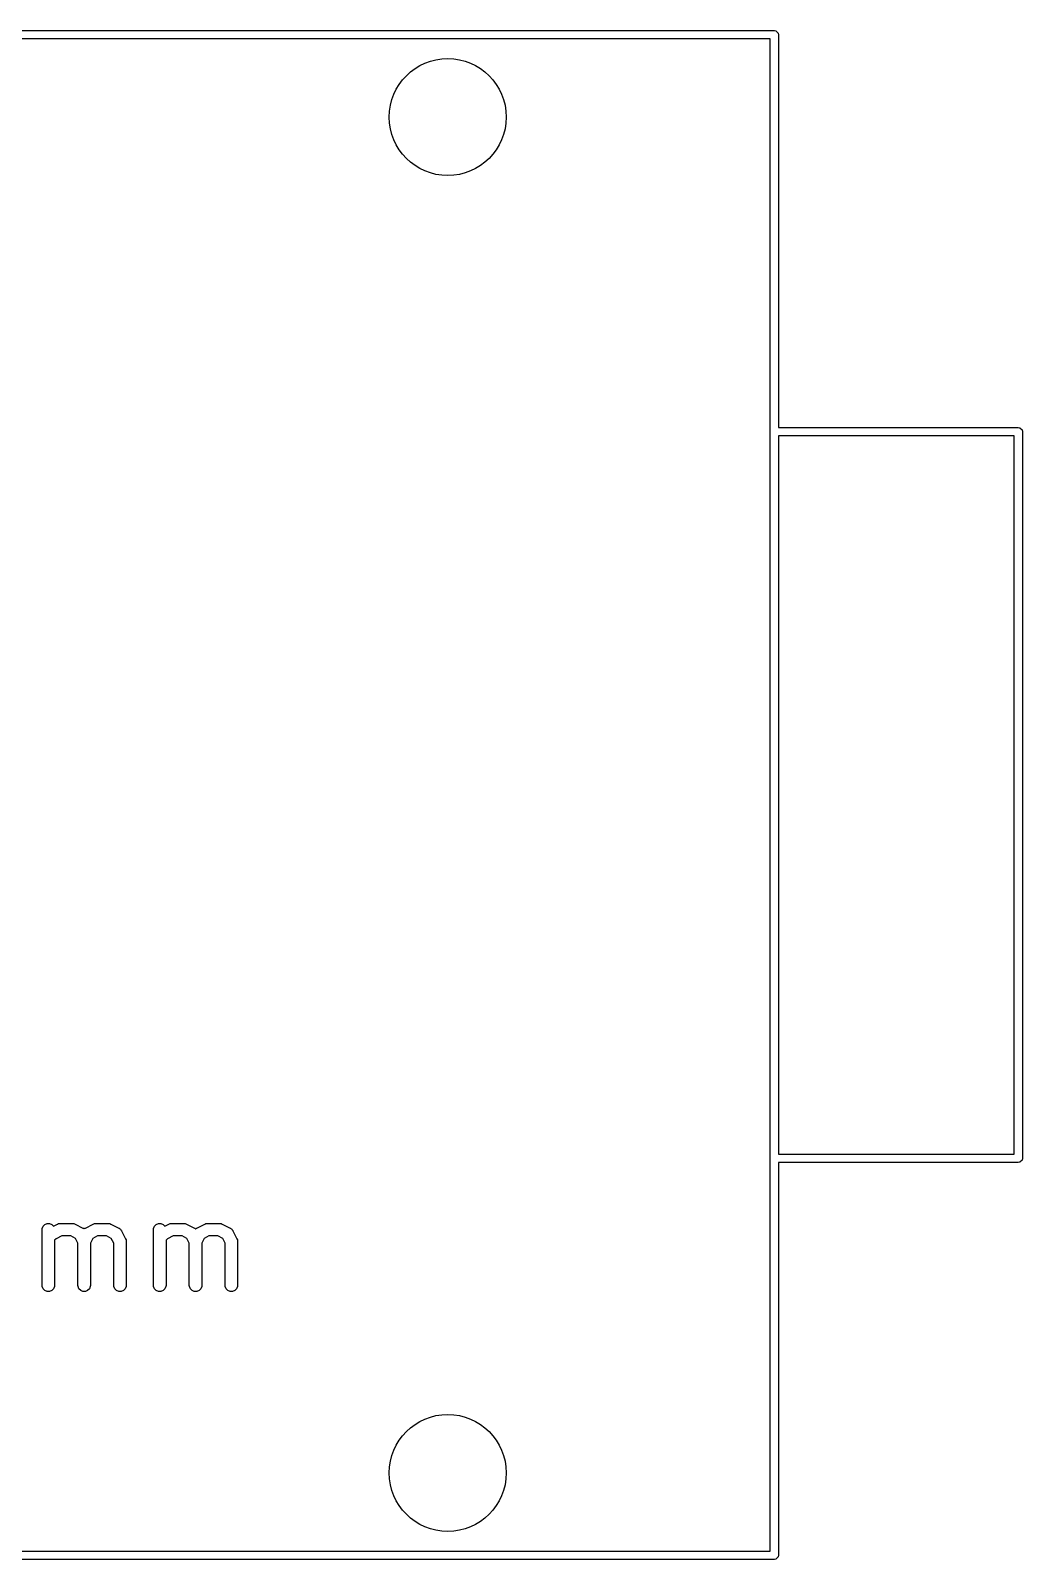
# Model space of a CAD drawing. Extents: x 0.58 to 7.69, y -5.21 to -0.56.
# Drawn here: x 1.158 to 1.625, y -4.419 to -3.698 of the extents above; entities that cross this region are included whole.
import ezdxf

# ---------------------------------------------------------------- set-up
doc = ezdxf.new("R2010")
doc.units = 0
doc.header["$MEASUREMENT"] = 0
doc.layers.add('BLACK', color=7, linetype='CONTINUOUS')

msp = doc.modelspace()

# ---------------------------------------------------------------- linework, layer by layer
at = {"layer": 'BLACK', "linetype": 'CONTINUOUS'}
for p, q in [((0.69685, -3.69823), (1.50827, -3.69823)), ((1.5063, -3.70217), (0.69882, -3.70217)), ((1.5063, -4.41476), (1.5063, -3.70217)), ((1.50827, -3.69823), (1.50902, -3.69838)), ((1.50902, -3.69838), (1.51009, -3.69944)), ((1.51009, -3.69944), (1.51024, -3.7002)), ((1.51024, -3.7002), (1.51024, -3.88524)), ((1.51024, -3.88524), (1.62323, -3.88524)), ((1.51024, -3.88917), (1.51024, -4.22776)), ((1.62126, -3.88917), (1.51024, -3.88917)), ((1.62126, -4.22776), (1.62126, -3.88917)), ((1.62323, -3.88524), (1.62398, -3.88539)), ((1.62398, -3.88539), (1.62505, -3.88645)), ((1.62505, -3.88645), (1.6252, -3.8872)), ((1.6252, -3.8872), (1.6252, -4.22972)), ((1.51024, -4.22776), (1.62126, -4.22776)), ((1.62323, -4.23169), (1.51024, -4.23169)), ((1.51024, -4.23169), (1.51024, -4.41673)), ((1.62398, -4.23154), (1.62323, -4.23169)), ((1.62505, -4.23048), (1.62398, -4.23154)), ((1.6252, -4.22972), (1.62505, -4.23048)), ((1.16315, -4.26331), (1.16321, -4.26274)), ((1.16315, -4.28956), (1.16315, -4.26331)), ((1.16321, -4.26274), (1.16365, -4.26167)), ((1.16365, -4.26167), (1.16446, -4.26086)), ((1.16446, -4.26086), (1.16553, -4.26042)), ((1.16553, -4.26042), (1.16668, -4.26042)), ((1.16668, -4.26042), (1.16774, -4.26086)), ((1.16774, -4.26086), (1.16851, -4.26162)), ((1.16851, -4.26162), (1.17041, -4.26067)), ((1.17041, -4.26067), (1.17095, -4.26047)), ((1.17095, -4.26047), (1.17105, -4.26046)), ((1.17105, -4.26046), (1.17115, -4.26042)), ((1.17115, -4.26042), (1.17173, -4.26036)), ((1.17173, -4.26036), (1.17735, -4.26036)), ((1.17735, -4.26036), (1.17793, -4.26042)), ((1.17793, -4.26042), (1.17803, -4.26046)), ((1.17803, -4.26046), (1.17813, -4.26047)), ((1.17813, -4.26047), (1.17867, -4.26067)), ((1.17867, -4.26067), (1.18242, -4.26255)), ((1.18242, -4.26255), (1.18252, -4.26261)), ((1.18252, -4.26261), (1.18256, -4.26262)), ((1.18256, -4.26262), (1.18262, -4.26267)), ((1.18262, -4.26267), (1.18291, -4.26286)), ((1.18291, -4.26286), (1.18298, -4.26293)), ((1.18298, -4.26293), (1.18304, -4.26286)), ((1.18304, -4.26286), (1.18333, -4.26267)), ((1.18333, -4.26267), (1.18339, -4.26262)), ((1.18339, -4.26262), (1.18344, -4.26261)), ((1.18344, -4.26261), (1.18353, -4.26255)), ((1.18353, -4.26255), (1.18728, -4.26067)), ((1.18728, -4.26067), (1.18782, -4.26047)), ((1.18782, -4.26047), (1.18793, -4.26046)), ((1.18793, -4.26046), (1.18803, -4.26042)), ((1.18803, -4.26042), (1.1886, -4.26036)), ((1.1886, -4.26036), (1.19423, -4.26036)), ((1.19423, -4.26036), (1.1948, -4.26042)), ((1.1948, -4.26042), (1.1949, -4.26046)), ((1.1949, -4.26046), (1.19501, -4.26047)), ((1.19501, -4.26047), (1.19555, -4.26067)), ((1.19555, -4.26067), (1.1993, -4.26255)), ((1.1993, -4.26255), (1.19939, -4.26261)), ((1.19939, -4.26261), (1.19944, -4.26262)), ((1.19944, -4.26262), (1.19949, -4.26267)), ((1.19949, -4.26267), (1.19979, -4.26286)), ((1.19979, -4.26286), (1.20003, -4.26313)), ((1.20003, -4.26313), (1.20031, -4.26338)), ((1.20031, -4.26338), (1.20049, -4.26367)), ((1.20049, -4.26367), (1.20054, -4.26373)), ((1.20054, -4.26373), (1.20056, -4.26377)), ((1.20056, -4.26377), (1.20062, -4.26387)), ((1.20062, -4.26387), (1.20249, -4.26762)), ((1.21564, -4.26331), (1.2157, -4.26274)), ((1.21564, -4.28956), (1.21564, -4.26331)), ((1.2157, -4.26274), (1.21614, -4.26167)), ((1.21614, -4.26167), (1.21696, -4.26086)), ((1.21696, -4.26086), (1.21802, -4.26042)), ((1.21802, -4.26042), (1.21917, -4.26042)), ((1.21917, -4.26042), (1.22024, -4.26086)), ((1.22024, -4.26086), (1.221, -4.26162)), ((1.221, -4.26162), (1.2229, -4.26067)), ((1.2229, -4.26067), (1.22344, -4.26047)), ((1.22344, -4.26047), (1.22355, -4.26046)), ((1.22355, -4.26046), (1.22365, -4.26042)), ((1.22365, -4.26042), (1.22422, -4.26036)), ((1.22422, -4.26036), (1.22985, -4.26036)), ((1.22985, -4.26036), (1.23042, -4.26042)), ((1.23042, -4.26042), (1.23052, -4.26046)), ((1.23052, -4.26046), (1.23063, -4.26047)), ((1.23063, -4.26047), (1.23117, -4.26067)), ((1.23117, -4.26067), (1.23492, -4.26255)), ((1.23492, -4.26255), (1.23501, -4.26261)), ((1.23501, -4.26261), (1.23506, -4.26262)), ((1.23506, -4.26262), (1.23511, -4.26267)), ((1.23511, -4.26267), (1.23541, -4.26286)), ((1.23541, -4.26286), (1.23547, -4.26293)), ((1.23547, -4.26293), (1.23553, -4.26286)), ((1.23553, -4.26286), (1.23583, -4.26267)), ((1.23583, -4.26267), (1.23588, -4.26262)), ((1.23588, -4.26262), (1.23593, -4.26261)), ((1.23593, -4.26261), (1.23602, -4.26255)), ((1.23602, -4.26255), (1.23977, -4.26067)), ((1.23977, -4.26067), (1.24031, -4.26047)), ((1.24031, -4.26047), (1.24042, -4.26046)), ((1.24042, -4.26046), (1.24052, -4.26042)), ((1.24052, -4.26042), (1.24109, -4.26036)), ((1.24109, -4.26036), (1.24672, -4.26036)), ((1.24672, -4.26036), (1.2473, -4.26042)), ((1.2473, -4.26042), (1.24739, -4.26046)), ((1.24739, -4.26046), (1.2475, -4.26047)), ((1.2475, -4.26047), (1.24804, -4.26067)), ((1.24804, -4.26067), (1.25179, -4.26255)), ((1.25179, -4.26255), (1.25189, -4.26261)), ((1.25189, -4.26261), (1.25193, -4.26262)), ((1.25193, -4.26262), (1.25199, -4.26267)), ((1.25199, -4.26267), (1.25228, -4.26286)), ((1.25228, -4.26286), (1.25252, -4.26313)), ((1.25252, -4.26313), (1.2528, -4.26338)), ((1.2528, -4.26338), (1.25298, -4.26367)), ((1.25298, -4.26367), (1.25303, -4.26373)), ((1.25303, -4.26373), (1.25305, -4.26377)), ((1.25305, -4.26377), (1.25311, -4.26387)), ((1.25311, -4.26387), (1.25498, -4.26762)), ((1.16973, -4.26761), (1.16906, -4.26829)), ((1.16906, -4.26829), (1.16906, -4.28956)), ((1.17243, -4.26627), (1.16973, -4.26761)), ((1.17666, -4.26627), (1.17243, -4.26627)), ((1.1789, -4.26739), (1.17666, -4.26627)), ((1.18002, -4.26963), (1.1789, -4.26739)), ((1.18002, -4.28956), (1.18002, -4.26963)), ((1.18705, -4.26739), (1.18593, -4.26963)), ((1.18593, -4.26963), (1.18593, -4.28956)), ((1.1893, -4.26627), (1.18705, -4.26739)), ((1.19353, -4.26627), (1.1893, -4.26627)), ((1.19577, -4.26739), (1.19353, -4.26627)), ((1.1969, -4.26963), (1.19577, -4.26739)), ((1.1969, -4.28956), (1.1969, -4.26963)), ((1.20249, -4.26762), (1.2027, -4.26816)), ((1.2027, -4.26816), (1.20271, -4.26826)), ((1.20271, -4.26826), (1.20275, -4.26836)), ((1.20275, -4.26836), (1.2028, -4.26894)), ((1.2028, -4.26894), (1.2028, -4.28956)), ((1.22222, -4.26761), (1.22155, -4.26829)), ((1.22155, -4.26829), (1.22155, -4.28956)), ((1.22492, -4.26627), (1.22222, -4.26761)), ((1.22915, -4.26627), (1.22492, -4.26627)), ((1.23139, -4.26739), (1.22915, -4.26627)), ((1.23252, -4.26963), (1.23139, -4.26739)), ((1.23252, -4.28956), (1.23252, -4.26963)), ((1.23955, -4.26739), (1.23842, -4.26963)), ((1.23842, -4.26963), (1.23842, -4.28956)), ((1.24179, -4.26627), (1.23955, -4.26739)), ((1.24602, -4.26627), (1.24179, -4.26627)), ((1.24827, -4.26739), (1.24602, -4.26627)), ((1.24939, -4.26963), (1.24827, -4.26739)), ((1.24939, -4.28956), (1.24939, -4.26963)), ((1.25498, -4.26762), (1.25519, -4.26816)), ((1.25519, -4.26816), (1.2552, -4.26826)), ((1.2552, -4.26826), (1.25524, -4.26836)), ((1.25524, -4.26836), (1.2553, -4.26894)), ((1.2553, -4.26894), (1.2553, -4.28956)), ((1.16321, -4.29014), (1.16315, -4.28956)), ((1.16365, -4.2912), (1.16321, -4.29014)), ((1.16446, -4.29201), (1.16365, -4.2912)), ((1.16553, -4.29246), (1.16446, -4.29201)), ((1.16668, -4.29246), (1.16553, -4.29246)), ((1.16774, -4.29201), (1.16668, -4.29246)), ((1.16856, -4.2912), (1.16774, -4.29201)), ((1.169, -4.29014), (1.16856, -4.2912)), ((1.16906, -4.28956), (1.169, -4.29014)), ((1.18008, -4.29014), (1.18002, -4.28956)), ((1.18052, -4.2912), (1.18008, -4.29014)), ((1.18134, -4.29201), (1.18052, -4.2912)), ((1.1824, -4.29246), (1.18134, -4.29201)), ((1.18355, -4.29246), (1.1824, -4.29246)), ((1.18462, -4.29201), (1.18355, -4.29246)), ((1.18543, -4.2912), (1.18462, -4.29201)), ((1.18587, -4.29014), (1.18543, -4.2912)), ((1.18593, -4.28956), (1.18587, -4.29014)), ((1.19695, -4.29014), (1.1969, -4.28956)), ((1.19739, -4.2912), (1.19695, -4.29014)), ((1.19821, -4.29201), (1.19739, -4.2912)), ((1.19927, -4.29246), (1.19821, -4.29201)), ((1.20043, -4.29246), (1.19927, -4.29246)), ((1.20149, -4.29201), (1.20043, -4.29246)), ((1.20231, -4.2912), (1.20149, -4.29201)), ((1.20275, -4.29014), (1.20231, -4.2912)), ((1.2028, -4.28956), (1.20275, -4.29014)), ((1.2157, -4.29014), (1.21564, -4.28956)), ((1.21614, -4.2912), (1.2157, -4.29014)), ((1.21696, -4.29201), (1.21614, -4.2912)), ((1.21802, -4.29246), (1.21696, -4.29201)), ((1.21917, -4.29246), (1.21802, -4.29246)), ((1.22024, -4.29201), (1.21917, -4.29246)), ((1.22105, -4.2912), (1.22024, -4.29201)), ((1.22149, -4.29014), (1.22105, -4.2912)), ((1.22155, -4.28956), (1.22149, -4.29014)), ((1.23257, -4.29014), (1.23252, -4.28956)), ((1.23302, -4.2912), (1.23257, -4.29014)), ((1.23383, -4.29201), (1.23302, -4.2912)), ((1.23489, -4.29246), (1.23383, -4.29201)), ((1.23605, -4.29246), (1.23489, -4.29246)), ((1.23711, -4.29201), (1.23605, -4.29246)), ((1.23793, -4.2912), (1.23711, -4.29201)), ((1.23837, -4.29014), (1.23793, -4.2912)), ((1.23842, -4.28956), (1.23837, -4.29014)), ((1.24945, -4.29014), (1.24939, -4.28956)), ((1.24989, -4.2912), (1.24945, -4.29014)), ((1.2507, -4.29201), (1.24989, -4.2912)), ((1.25177, -4.29246), (1.2507, -4.29201)), ((1.25292, -4.29246), (1.25177, -4.29246)), ((1.25398, -4.29201), (1.25292, -4.29246)), ((1.2548, -4.2912), (1.25398, -4.29201)), ((1.25524, -4.29014), (1.2548, -4.2912)), ((1.2553, -4.28956), (1.25524, -4.29014)), ((0.69882, -4.41476), (1.5063, -4.41476)), ((1.50827, -4.4187), (0.69685, -4.4187)), ((1.50902, -4.41855), (1.50827, -4.4187)), ((1.51009, -4.41749), (1.50902, -4.41855)), ((1.51024, -4.41673), (1.51009, -4.41749))]:
    msp.add_line(p, q, dxfattribs=at)
at = {"layer": 'BLACK'}
for centre in [(1.35433, -3.73898), (1.35433, -4.37795)]:
    msp.add_circle(centre, 0.02756, dxfattribs=at)

doc.saveas('drawing.dxf')
